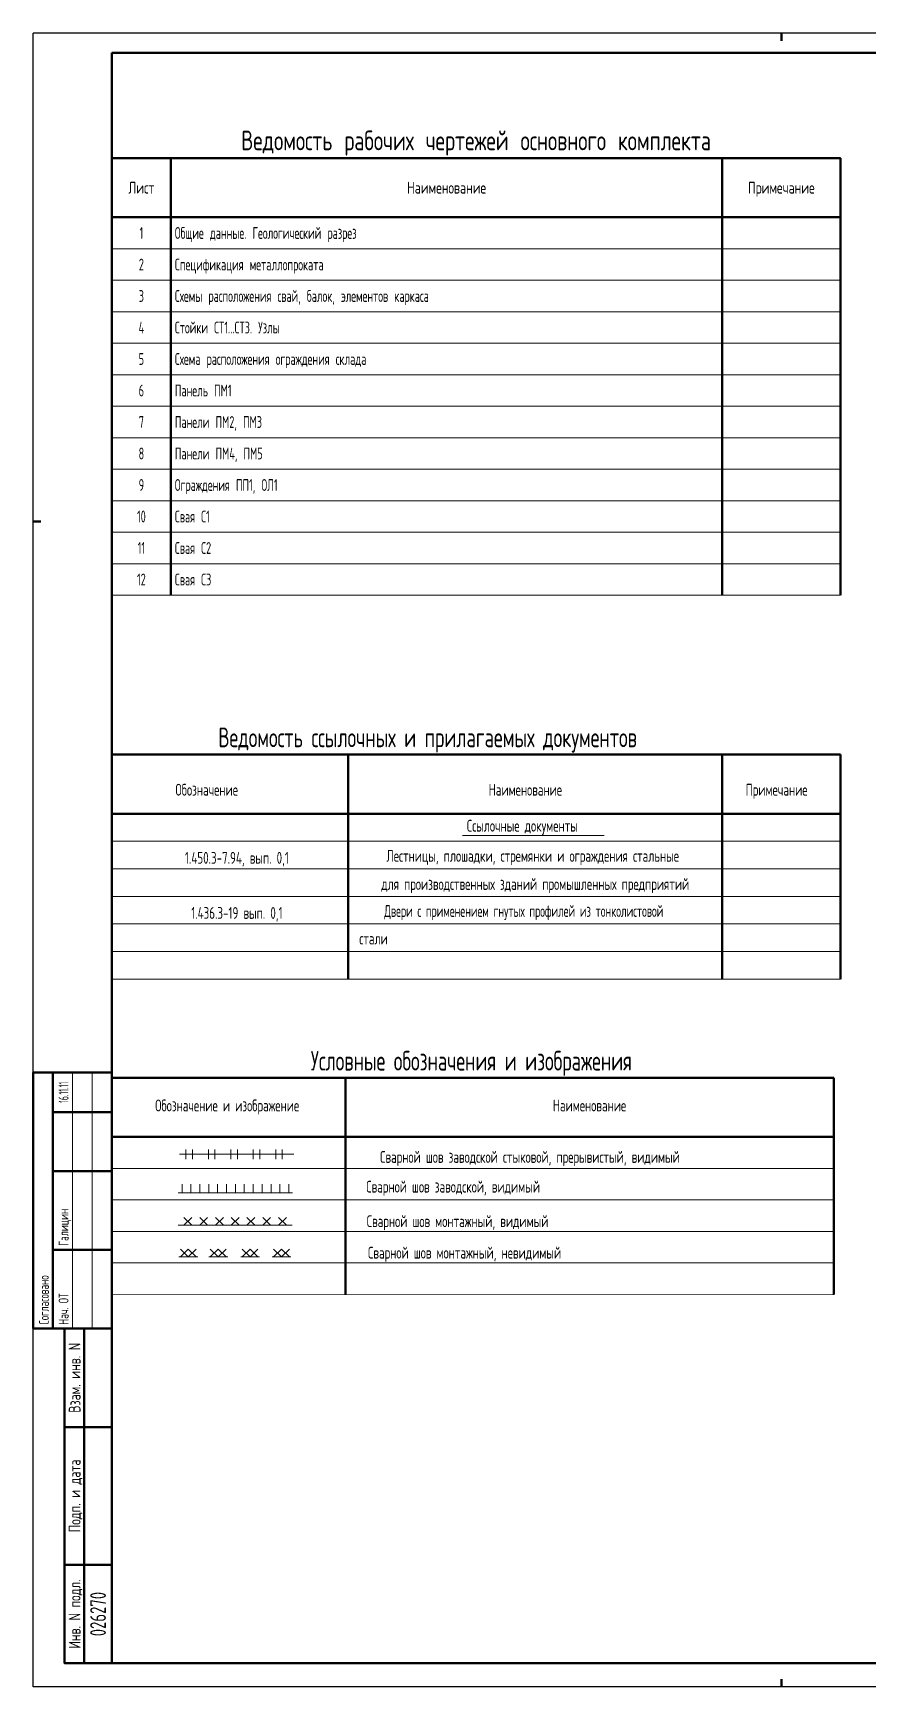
# Paper-space layout '1' of a CAD drawing. Header units: millimetres. Extents: x 0 to 594, y 0 to 420.
# Drawn here: x 0 to 212, y 0 to 420 of the extents above; entities that cross this region are included whole.
import ezdxf
from ezdxf.enums import TextEntityAlignment as Align

# ---------------------------------------------------------------- set-up
doc = ezdxf.new("R2010")
doc.units = ezdxf.units.MM
for name, color, linetype, lineweight in [('АС-Осн. надпись-А', 7, 'Continuous', 50), ('АС_Оформление', 7, 'Continuous', 20), ('АС_Сваи', 7, 'Continuous', 20)]:
    doc.layers.add(name, color=color, linetype=linetype, lineweight=lineweight)
doc.layers.add('ОБЩИЕ ДАННЫЕ', color=7, linetype='Continuous')
doc.styles.add('Header', font='simplex.shx', dxfattribs={"width": 0.65})
doc.styles.add('Header Title', font='simplex.shx', dxfattribs={"width": 0.65, "height": 3})
doc.styles.get("Standard").update_dxf_attribs({"font": 'txt.shx'})

# ---------------------------------------------------------------- blocks, each defined once
blk = doc.blocks.new('h-001')
at = {"color": 0, "lineweight": 50}
for p, q in [((15, 15), (15, 0)), ((155, 0), (155, 15))]:
    blk.add_line(p, q, dxfattribs=at)
blk.add_lwpolyline([(0, 15), (185, 15), (185, 0), (0, 0)], close=True, dxfattribs=at)
at = {"color": 7, "width": 0.7}
for s, p in [('Лист', (7.5, 6)), ('Наименование', (85, 6)), ('Примечание', (170, 6))]:
    blk.add_text(s, height=3, dxfattribs=at).set_placement(p, align=Align.CENTER)
blk.add_attdef('TITLE', text='', height=5, dxfattribs=at).set_placement((92.5, 17), align=Align.CENTER)
blk.add_attdef('RIGTHSIDE', text='', height=3, dxfattribs=at).set_placement((185, 17), align=Align.RIGHT)
blk = doc.blocks.new('*U187', base_point=(0, 15))
at = {"color": 7}
for p, q in [((0, 0), (15, 0)), ((15, 0), (155, 0)), ((155, 0), (185, 0)), ((0, -8), (15, -8)), ((15, -8), (155, -8)), ((155, -8), (185, -8)), ((0, -16), (15, -16)), ((15, -16), (155, -16)), ((155, -16), (185, -16)), ((0, -24), (15, -24)), ((15, -24), (155, -24)), ((155, -24), (185, -24)), ((0, -32), (15, -32)), ((15, -32), (155, -32)), ((155, -32), (185, -32)), ((0, -40), (15, -40)), ((15, -40), (155, -40)), ((155, -40), (185, -40)), ((0, -48), (15, -48)), ((15, -48), (155, -48)), ((155, -48), (185, -48)), ((0, -56), (15, -56)), ((15, -56), (155, -56)), ((155, -56), (185, -56)), ((0, -64), (15, -64)), ((15, -64), (155, -64)), ((155, -64), (185, -64)), ((0, -72), (15, -72)), ((15, -72), (155, -72)), ((155, -72), (185, -72)), ((0, -80), (15, -80)), ((15, -80), (155, -80)), ((155, -80), (185, -80)), ((0, -88), (15, -88)), ((15, -88), (155, -88)), ((155, -88), (185, -88)), ((0, -96), (15, -96)), ((15, -96), (155, -96)), ((155, -96), (185, -96))]:
    blk.add_line(p, q, dxfattribs=at)
at = {"lineweight": 50}
for p, q in [((0, 0), (0, -8)), ((15, 0), (15, -8)), ((155, 0), (155, -8)), ((185, 0), (185, -8)), ((0, -8), (0, -16)), ((15, -8), (15, -16)), ((155, -8), (155, -16)), ((185, -8), (185, -16)), ((0, -16), (0, -24)), ((15, -16), (15, -24)), ((155, -16), (155, -24)), ((185, -16), (185, -24)), ((0, -24), (0, -32)), ((15, -24), (15, -32)), ((155, -24), (155, -32)), ((185, -24), (185, -32)), ((0, -32), (0, -40)), ((15, -32), (15, -40)), ((155, -32), (155, -40)), ((185, -32), (185, -40)), ((0, -40), (0, -48)), ((15, -40), (15, -48)), ((155, -40), (155, -48)), ((185, -40), (185, -48)), ((0, -48), (0, -56)), ((15, -48), (15, -56)), ((155, -48), (155, -56)), ((185, -48), (185, -56)), ((0, -56), (0, -64)), ((15, -56), (15, -64)), ((155, -56), (155, -64)), ((185, -56), (185, -64)), ((0, -64), (0, -72)), ((15, -64), (15, -72)), ((155, -64), (155, -72)), ((185, -64), (185, -72)), ((0, -72), (0, -80)), ((15, -72), (15, -80)), ((155, -72), (155, -80)), ((185, -72), (185, -80)), ((0, -80), (0, -88)), ((15, -80), (15, -88)), ((155, -80), (155, -88)), ((185, -80), (185, -88)), ((0, -88), (0, -96)), ((15, -88), (15, -96)), ((155, -88), (155, -96)), ((185, -88), (185, -96))]:
    blk.add_line(p, q, dxfattribs=at)
at = {"color": 0, "lineweight": -2, "ltscale": 100}
blk.add_blockref('h-001', (0, 0), dxfattribs=at)
at = {"color": 7, "lineweight": 20, "width": 0.6}
for s, p in [('1', (7.5, -4)), ('2', (7.5, -12)), ('3', (7.5, -20)), ('4', (7.5, -28)), ('5', (7.5, -36)), ('6', (7.5, -44)), ('7', (7.5, -52)), ('8', (7.5, -60)), ('9', (7.5, -68)), ('10', (7.5, -76)), ('11', (7.5, -84)), ('12', (7.5, -92))]:
    blk.add_text(s, height=3, dxfattribs=at).set_placement(p, align=Align.MIDDLE_CENTER)
for s, p in [('Общие данные. Геологический разрез', (16, -4)), ('Спецификация металлопроката', (16, -12)), ('Схемы расположения свай, балок, элементов каркаса', (16, -20)), ('Стойки СТ1...СТ3. Узлы', (16, -28)), ('Схема расположения ограждения склада', (16, -36)), ('Панель ПМ1', (16, -44)), ('Панели ПМ2, ПМ3', (16, -52)), ('Панели ПМ4, ПМ5', (16, -60)), ('Ограждения ПП1, ОЛ1', (16, -68)), ('Свая С1', (16, -76)), ('Свая С2', (16, -84)), ('Свая С3', (16, -92))]:
    blk.add_text(s, height=3, dxfattribs=at).set_placement(p, align=Align.MIDDLE_LEFT)
blk = doc.blocks.new('barcode')
at = {"color": 7, "lineweight": 18, "insert": (0, -5), "char_height": 8, "width": 53.5, "attachment_point": 9, "rotation": 90, "style": 'Header'}
blk.add_mtext('{\\fCode 128;\\W1;}', dxfattribs=at)
blk = doc.blocks.new('A2H')
at = {"color": 7, "lineweight": -3}
for p, q in [((0, 0), (0, 420)), ((594, 420), (0, 420)), ((594, 0), (0, 0))]:
    blk.add_line(p, q, dxfattribs=at)
at = {"ltscale": 100}
for p, q in [((190, 420), (190, 418)), ((0, 296), (2, 296)), ((190, 0), (190, 2))]:
    blk.add_line(p, q, dxfattribs=at)
at = {"color": 0, "lineweight": -2}
for p, q in [((20, 415), (20, 6)), ((589, 415), (20, 415)), ((589, 6), (20, 6))]:
    blk.add_line(p, q, dxfattribs=at)
at = {"ltscale": 100}
blk.add_blockref('barcode', (20, 415), dxfattribs=at)
blk = doc.blocks.new('INV')
at = {"color": 0, "linetype": 'ByBlock', "lineweight": -2}
for p, q in [((-7, 85), (-7, 0)), ((-12, 60), (0, 60)), ((-12, 25), (0, 25))]:
    blk.add_line(p, q, dxfattribs=at)
blk.add_lwpolyline([(0, 0), (-12, 0), (-12, 85), (0, 85), (0, 0)], dxfattribs=at)
at = {"color": 7, "lineweight": 18, "style": 'Header'}
for s, height, width, p in [('Взам. инв. N', 3, 0.7, (-7.95, 72.5)), ('Подп. и дата', 3, 0.7, (-7.95, 42.5)), ('Инв. N подл.', 3, 0.7, (-7.95, 12.5)), ('026270', 4, 0.65, (-1.5, 12.5))]:
    blk.add_text(s, height=height, rotation=90, dxfattribs=dict(at, width=width)).set_placement(p, align=Align.CENTER)
blk = doc.blocks.new('sogx1')
at = {"color": 7, "linetype": 'ByBlock', "lineweight": -2}
for p, q in [((0, 65), (-20, 65)), ((-20, 65), (-20, 0)), ((-15, 65), (-15, 0)), ((0, 65), (0, 0)), ((0, 55), (-15, 55)), ((0, 40), (-15, 40)), ((0, 20), (-15, 20)), ((0, 0), (-20, 0))]:
    blk.add_line(p, q, dxfattribs=at)
at = {"color": 7, "linetype": 'ByBlock', "lineweight": 18}
for p, q in [((-10, 65), (-10, 0)), ((-5, 65), (-5, 0))]:
    blk.add_line(p, q, dxfattribs=at)
at = {"color": 7, "lineweight": 18, "style": 'Header', "width": 0.45}
blk.add_text('16.11.11', height=2.5, rotation=90, dxfattribs=at).set_placement((-11, 60), align=Align.CENTER)
at = {"color": 7, "lineweight": 18, "style": 'Header', "width": 0.65}
for s, p in [('Галицин', (-11, 21)), ('Согласовано', (-16, 1)), ('Нач. ОТ', (-11, 1))]:
    blk.add_text(s, height=2.5, rotation=90, dxfattribs=at).set_placement(p)
blk = doc.blocks.new('Header_F3_TNGP_59')
at = {"color": 0, "lineweight": -2, "ltscale": 100}
for name, p in [('A2H', (-404, -6)), ('sogx1', (-384, 85)), ('INV', (-384, 0))]:
    blk.add_blockref(name, p, dxfattribs=at)

psp = doc.layouts.new('1')

# ---------------------------------------------------------------- linework, layer by layer
at = {"layer": 'АС_Оформление', "lineweight": 50}
for p, q in [((20, 236.75), (205, 236.75)), ((80, 236.75), (80, 179.75)), ((175, 236.75), (175, 179.75)), ((205, 236.75), (180, 236.75)), ((205, 236.75), (205, 179.75)), ((20, 221.75), (205, 221.75)), ((20, 154.66), (203.29, 154.66)), ((79.29, 154.66), (79.29, 99.66)), ((203.29, 154.66), (203.29, 99.66)), ((20, 139.66), (203.29, 139.66))]:
    psp.add_line(p, q, dxfattribs=at)
at = {"layer": 'АС_Оформление', "lineweight": 20}
for p, q in [((20, 236.75), (80, 236.75)), ((20, 214.75), (205, 214.75)), ((109.02, 216.18), (144.97, 216.18)), ((20, 207.75), (205, 207.75)), ((20, 200.75), (205, 200.75)), ((20, 193.75), (205, 193.75)), ((20, 186.75), (205, 186.75)), ((20, 179.75), (205, 179.75)), ((37.22, 135.29), (66.17, 135.29)), ((38.8, 136.52), (38.8, 134.05)), ((40.45, 136.52), (40.45, 134.05)), ((44.51, 136.52), (44.51, 134.05)), ((46.16, 136.52), (46.16, 134.05)), ((50.22, 136.52), (50.22, 134.05)), ((51.87, 136.52), (51.87, 134.05)), ((55.92, 136.52), (55.92, 134.05)), ((57.58, 136.52), (57.58, 134.05)), ((61.63, 136.52), (61.63, 134.05)), ((63.28, 136.52), (63.28, 134.05)), ((37.82, 125.46), (37.82, 127.65)), ((40.08, 125.46), (40.08, 127.65)), ((42.34, 125.46), (42.34, 127.65)), ((44.6, 125.46), (44.6, 127.65)), ((46.86, 125.46), (46.86, 127.65)), ((49.12, 125.46), (49.12, 127.65)), ((51.38, 125.46), (51.38, 127.65)), ((53.64, 125.46), (53.64, 127.65)), ((55.9, 125.46), (55.9, 127.65)), ((58.16, 125.46), (58.16, 127.65)), ((60.42, 125.46), (60.42, 127.65)), ((62.68, 125.46), (62.68, 127.65)), ((64.94, 125.46), (64.94, 127.65)), ((36.8, 125.46), (65.91, 125.46))]:
    psp.add_line(p, q, dxfattribs=at)
at = {"layer": 'АС_Оформление', "linetype": 'Continuous', "lineweight": 20}
for points in [[(38.31, 117.23), (40.31, 119.23)], [(40.31, 117.23), (38.31, 119.23)], [(42.31, 117.23), (44.31, 119.23)], [(44.31, 117.23), (42.31, 119.23)], [(46.31, 117.23), (48.31, 119.23)], [(48.31, 117.23), (46.31, 119.23)], [(50.31, 117.23), (52.31, 119.23)], [(52.31, 117.23), (50.31, 119.23)], [(54.31, 117.23), (56.31, 119.23)], [(56.31, 117.23), (54.31, 119.23)], [(58.31, 117.23), (60.31, 119.23)], [(60.31, 117.23), (58.31, 119.23)], [(62.31, 117.23), (64.31, 119.23)], [(64.31, 117.23), (62.31, 119.23)]]:
    psp.add_lwpolyline(points, dxfattribs=at)
at = {"layer": 'АС_Оформление', "linetype": 'Continuous', "lineweight": 20, "extrusion": (0, 1, 0), "elevation": 117.23}
psp.add_lwpolyline([(-36.86, 0), (-65.77, 0)], dxfattribs=at)
at = {"layer": 'АС_Сваи', "linetype": 'Continuous', "lineweight": 20}
for p, q in [((20, 131.66), (203.29, 131.66)), ((20, 123.66), (203.29, 123.66)), ((20, 115.66), (203.29, 115.66)), ((37.4, 109.19), (39.4, 111.19)), ((39.4, 109.19), (37.4, 111.19)), ((39.4, 109.19), (41.4, 111.19)), ((41.4, 109.19), (39.4, 111.19)), ((44.99, 109.19), (46.99, 111.19)), ((46.99, 109.19), (44.99, 111.19)), ((46.99, 109.19), (48.99, 111.19)), ((48.99, 109.19), (46.99, 111.19)), ((53.1, 109.19), (55.1, 111.19)), ((55.1, 109.19), (53.1, 111.19)), ((55.1, 109.19), (57.1, 111.19)), ((57.1, 109.19), (55.1, 111.19)), ((61.07, 109.19), (63.07, 111.19)), ((63.07, 109.19), (61.07, 111.19)), ((63.07, 109.19), (65.07, 111.19)), ((65.07, 109.19), (63.07, 111.19)), ((20, 107.66), (203.29, 107.66)), ((37.05, 109.19), (41.83, 109.19)), ((44.64, 109.19), (49.42, 109.19)), ((52.75, 109.19), (57.53, 109.19)), ((60.72, 109.19), (65.49, 109.19)), ((20, 99.57), (203.29, 99.66))]:
    psp.add_line(p, q, dxfattribs=at)

# ---------------------------------------------------------------- block references
at = {"layer": 'АС-Осн. надпись-А', "ltscale": 100}
psp.add_blockref('Header_F3_TNGP_59', (404, 6), dxfattribs=at)
at = {"layer": 'АС_Сваи'}
ref = psp.add_blockref('*U187', (20, 388.23), dxfattribs=at)
ref.add_attrib('TITLE', 'Ведомость рабочих чертежей основного комплекта', dxfattribs={"layer": '0', "color": 7, "height": 5, "width": 0.7}).set_placement((112.5, 390.23), align=Align.CENTER)

# ---------------------------------------------------------------- texts
at = {"layer": 'АС_Сваи', "color": 7, "linetype": 'Continuous', "lineweight": 20, "style": 'Header Title', "width": 0.65}
psp.add_text('Ведомость ссылочных и прилагаемых документов', height=5, dxfattribs=at).set_placement((47.03, 238.64))
psp.add_text('Условные обозначения и изображения', height=5, dxfattribs=at).set_placement((111.29, 161.53), align=Align.TOP_CENTER)
at = {"layer": 'ОБЩИЕ ДАННЫЕ', "color": 7, "linetype": 'Continuous', "lineweight": 20, "ltscale": 100, "style": 'Header Title', "width": 0.65}
for s, p in [('Обозначение', (36.15, 226.34)), ('Наименование', (115.69, 226.34)), ('Примечание', (180.94, 226.34)), ('Ссылочные документы', (110.14, 217.2))]:
    psp.add_text(s, height=3, dxfattribs=at).set_placement(p)
at = {"layer": 'ОБЩИЕ ДАННЫЕ', "color": 7, "linetype": 'Continuous', "lineweight": 20, "ltscale": 100, "style": 'Header Title'}
for s, width, p in [('1.450.3-7.94, вып. 0,1', 0.65, (51.75, 210.55)), ('Лестницы, плошадки, стремянки и ограждения стальные', 0.65, (126.87, 211.05)), ('для производственных зданий промышленных предприятий', 0.65, (127.51, 203.9)), ('1.436.3-19 вып. 0,1', 0.65, (51.75, 196.55)), ('Двери с применением гнутых профилей из тонколистовой', 0.6, (124.6, 197.05)), ('стали', 0.65, (86.45, 190.05)), ('Обозначение и изображение', 0.65, (49.29, 147.66)), ('Наименование', 0.65, (141.29, 147.66)), ('Сварной шов заводской стыковой, прерывистый, видимый', 0.65, (126.17, 134.59)), ('Сварной шов заводской, видимый', 0.65, (106.66, 127.04)), ('Сварной шов монтажный, видимый', 0.65, (107.79, 118.27)), ('Сварной шов монтажный, невидимый', 0.65, (109.57, 110.27))]:
    psp.add_text(s, height=3, dxfattribs=dict(at, width=width)).set_placement(p, align=Align.MIDDLE_CENTER)

doc.saveas('drawing.dxf')
